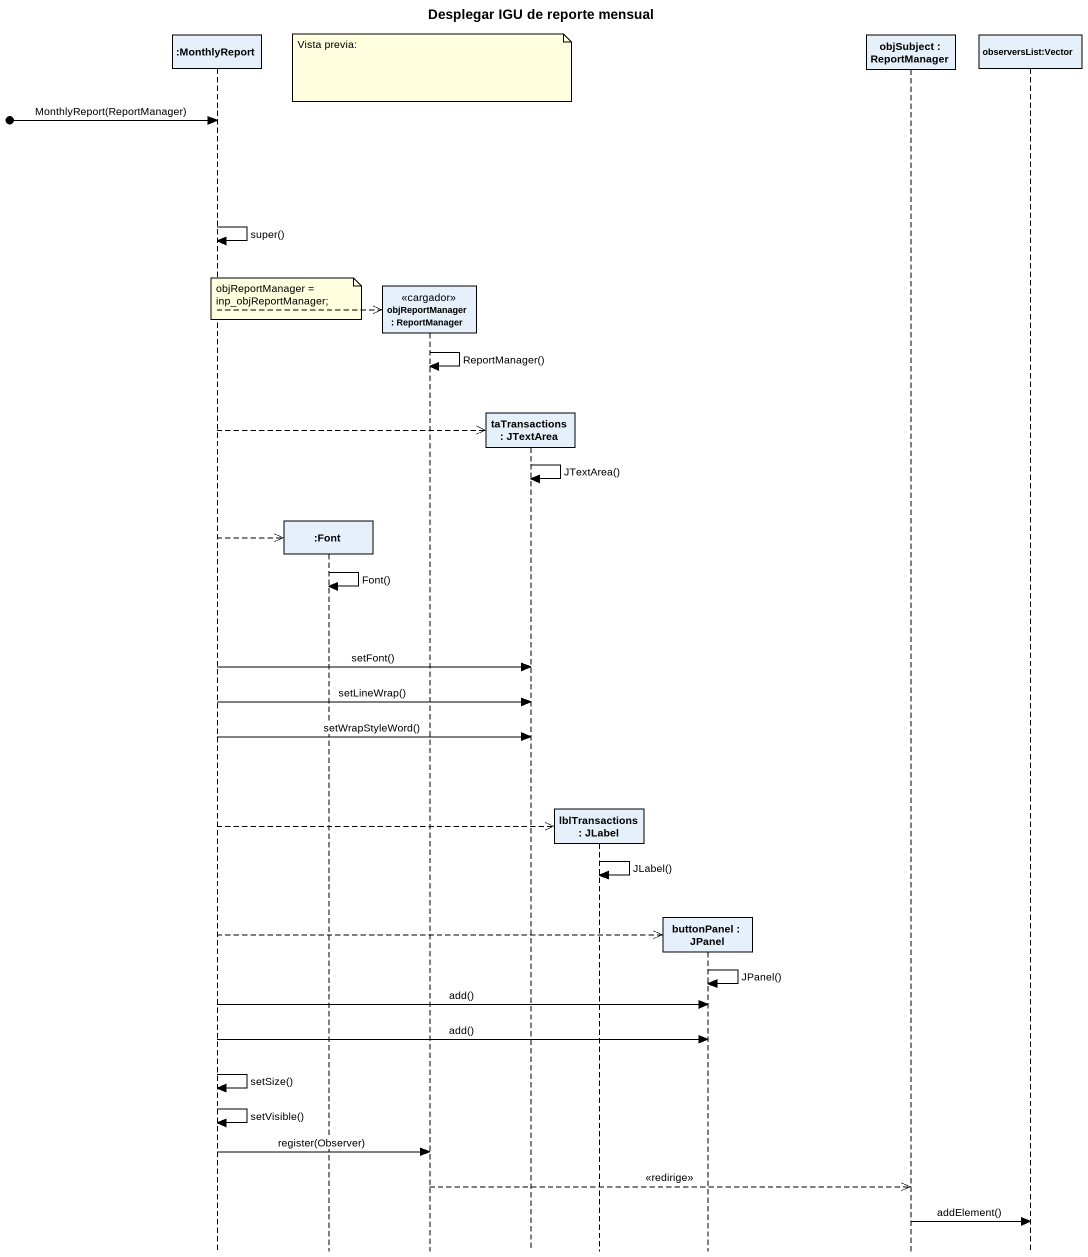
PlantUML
@startuml
title Desplegar IGU de reporte mensual
hide footbox
participant ":MonthlyReport" as MonthlyReport
participant ":Font" as Font
participant "objReportManager : ReportManager" as objReportManager <<cargador>>
participant "taTransactions : JTextArea" as taTransactions
participant "lblTransactions : JLabel" as lblTransactions
participant "buttonPanel : JPanel" as buttonPanel
participant "objSubject : ReportManager" as objSubject
participant "observersList:Vector" as observersList_Vector

note over objReportManager : Vista previa:
[o-> MonthlyReport : MonthlyReport(ReportManager)
MonthlyReport -> MonthlyReport : super()
note over Font : objReportManager = inp_objReportManager;
MonthlyReport -->> objReportManager **
objReportManager -> objReportManager : ReportManager()
MonthlyReport -->> taTransactions **
taTransactions -> taTransactions : JTextArea()
MonthlyReport -->> Font **
Font -> Font : Font()
MonthlyReport -> taTransactions : setFont()
MonthlyReport -> taTransactions : setLineWrap()
MonthlyReport -> taTransactions : setWrapStyleWord()
MonthlyReport -->> lblTransactions **
lblTransactions -> lblTransactions : JLabel()
MonthlyReport -->> buttonPanel **
buttonPanel -> buttonPanel : JPanel()
MonthlyReport -> buttonPanel : add()
MonthlyReport -> buttonPanel : add()
MonthlyReport -> MonthlyReport : setSize()
MonthlyReport -> MonthlyReport : setVisible()
MonthlyReport -> objReportManager : register(Observer)
objReportManager -->> objSubject : <<redirige>>
objSubject -> observersList_Vector : addElement()
@enduml
